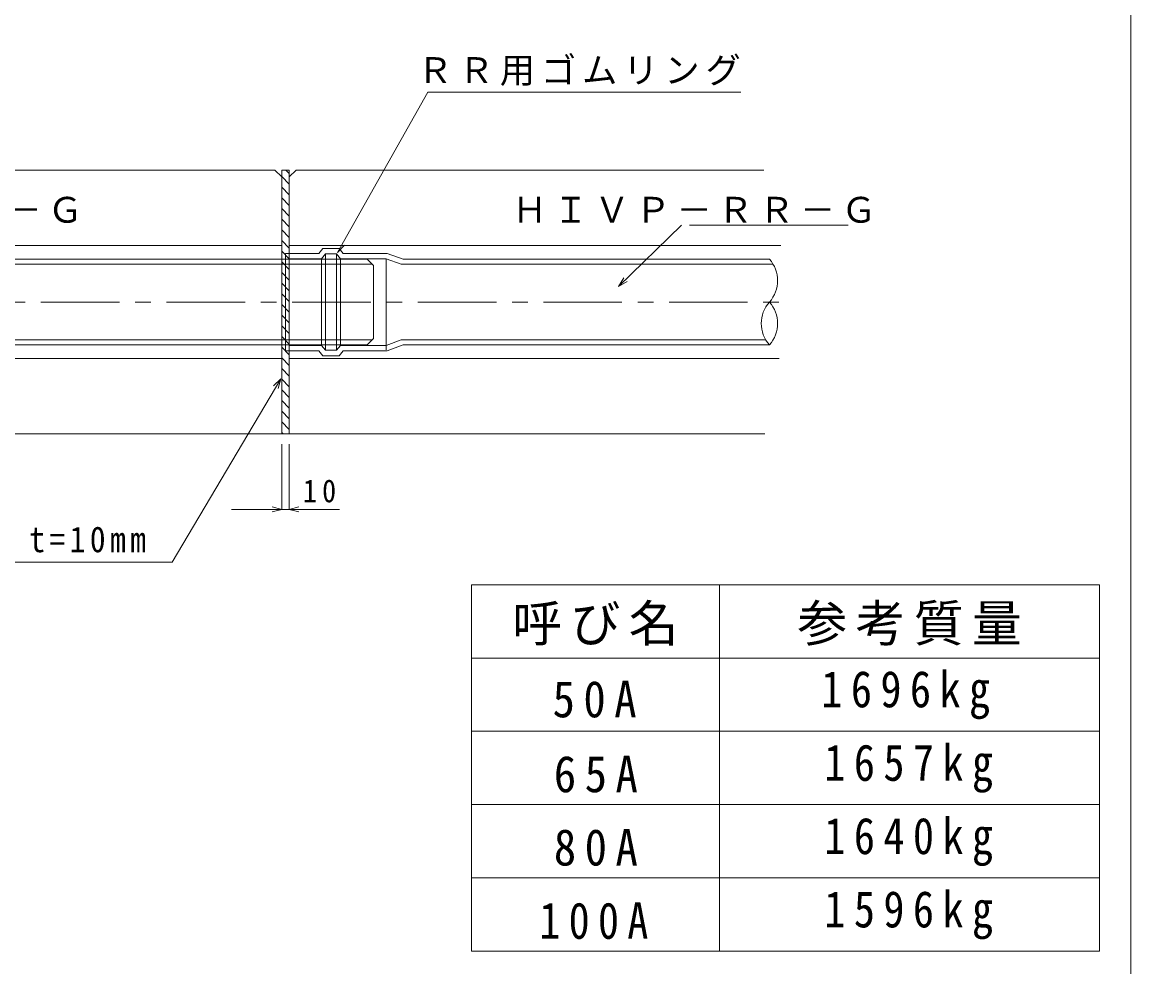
# Model space of a CAD drawing. Units: millimetres, scale not verified. Extents: x -2100 to 2100, y -1470 to 1470.
# Drawn here: x 1041 to 2100, y -879 to 24 of the extents above; entities that cross this region are included whole.
import ezdxf

# ---------------------------------------------------------------- set-up
doc = ezdxf.new("R2010")
doc.units = ezdxf.units.MM
doc.header["$LTSCALE"] = 15
doc.linetypes.add('CHAIN1', pattern=[8, 5, -1, 1, -1])
for name, color, linetype, lineweight in [('0-0_図面枠', 7, 'Continuous', 9), ('0-1_ブロック', 5, 'Continuous', 9), ('0-4_ノズル', 7, 'Continuous', 9)]:
    doc.layers.add(name, color=color, linetype=linetype, lineweight=lineweight)
doc.styles.add('ＭＳ ゴシック', font='')
doc.styles.get('ＭＳ ゴシック').set_extended_font_data('MS Gothic')

msp = doc.modelspace()

# ---------------------------------------------------------------- linework, layer by layer
at = {"layer": '0-0_図面枠', "color": 5}
for p, q in [((1470.05, -513.7), (2070.2, -513.7)), ((1470.05, -513.7), (1470.05, -863.7)), ((1706.99, -513.7), (1706.99, -863.7)), ((2070.2, -513.7), (2070.2, -863.7)), ((1470.05, -583.7), (2070.2, -583.7)), ((1470.05, -653.7), (2070.2, -653.7)), ((1470.05, -723.7), (2070.2, -723.7)), ((1470.05, -793.7), (2070.2, -793.7)), ((1470.05, -863.7), (2070.2, -863.7))]:
    msp.add_line(p, q, dxfattribs=at)
at = {"layer": '0-1_ブロック'}
msp.add_lwpolyline([(-2100, -1470), (2100, -1470), (2100, 1470)], dxfattribs=at)
at = {"layer": '0-4_ノズル'}
for p, q in [((1342.1, -196.39), (1428.34, -43.2)), ((1428.34, -43.2), (1727.59, -43.2)), ((1288.91, -117.72), (1288.91, -369.72)), ((1296.11, -117.72), (1288.91, -117.72)), ((1296.11, -131.14), (1288.91, -123.94)), ((1296.11, -120.96), (1292.86, -117.72)), ((1296.11, -369.72), (1296.11, -117.72)), ((1296.11, -141.33), (1288.91, -134.13)), ((1296.11, -151.51), (1288.91, -144.31)), ((1296.11, -161.69), (1288.91, -154.49)), ((1296.11, -171.87), (1288.91, -164.67)), ((1296.11, -182.06), (1288.91, -174.86)), ((1670.64, -170.43), (1610.63, -228.82)), ((1829.95, -170.43), (1678.5, -170.43)), ((1296.11, -192.24), (1288.91, -185.04)), ((1342.1, -196.39), (1348.82, -189.53)), ((1296.11, -202.42), (1288.91, -195.22)), ((1296.11, -212.6), (1288.91, -205.4)), ((1296.11, -222.79), (1288.91, -215.59)), ((1610.63, -228.82), (1615.54, -220.58)), ((1296.11, -232.97), (1288.91, -225.77)), ((1610.63, -228.82), (1619, -224.14)), ((1296.11, -243.15), (1288.91, -235.95)), ((1296.11, -253.33), (1288.91, -246.13)), ((1296.11, -263.51), (1288.91, -256.31)), ((1296.11, -273.7), (1288.91, -266.5)), ((1296.11, -283.88), (1288.91, -276.68)), ((1296.11, -294.06), (1288.91, -286.86)), ((1296.11, -304.24), (1288.91, -297.04)), ((1287.97, -317.18), (1184.26, -492.28)), ((1287.97, -317.18), (1281.1, -323.89)), ((1287.97, -317.18), (1285.38, -326.42)), ((1296.11, -314.43), (1288.91, -307.23)), ((1296.11, -324.61), (1288.91, -317.41)), ((1296.11, -334.79), (1288.91, -327.59)), ((1296.11, -344.97), (1288.91, -337.77)), ((1296.11, -355.16), (1288.91, -347.96)), ((1296.11, -365.34), (1288.91, -358.14)), ((1290.31, -369.72), (1288.91, -368.32)), ((1288.91, -369.72), (1296.11, -369.72)), ((1288.91, -441.72), (1288.91, -379.32)), ((1296.11, -441.72), (1296.11, -379.32)), ((1288.91, -441.72), (1279.63, -439.24)), ((1288.91, -441.72), (1279.63, -444.2)), ((1296.11, -441.72), (1305.38, -439.24)), ((1296.11, -441.72), (1305.38, -444.2)), ((1296.11, -441.72), (1344.11, -441.72)), ((1184.26, -492.28), (888.74, -492.28))]:
    msp.add_line(p, q, dxfattribs=at)
at = {"layer": '0-4_ノズル', "color": 3}
for p, q in [((1302.59, -117.72), (1749.44, -117.72)), ((819.41, -189.72), (1288.91, -189.72)), ((1765.6, -189.72), (1296.11, -189.72)), ((1763.63, -189.72), (1296.11, -189.72)), ((819.04, -297.72), (1288.91, -297.72)), ((1764, -297.72), (1296.11, -297.72)), ((832.7, -369.72), (1288.91, -369.72)), ((1750.33, -369.72), (1296.11, -369.72))]:
    msp.add_line(p, q, dxfattribs=at)
at = {"layer": '0-4_ノズル', "color": 4}
for p, q in [((1292.48, -197.23), (1324.44, -197.23)), ((1296.11, -197.61), (1296.11, -289.39)), ((1328.03, -192.49), (1324.44, -197.23)), ((1330.57, -197.61), (1326.98, -202.35)), ((1328.03, -192.49), (1343.88, -192.49)), ((1330.57, -197.69), (1330.57, -243.59)), ((1341.34, -197.58), (1341.34, -243.59)), ((1343.88, -192.49), (1347.47, -197.23)), ((1375.4, -207.53), (826.77, -207.53)), ((1296.11, -202.35), (1327.02, -202.35)), ((1326.98, -202.42), (1326.98, -285.1)), ((1344.93, -202.3), (1344.93, -285.1)), ((1344.97, -202.35), (1388.66, -202.35)), ((1388.66, -202.35), (1403.02, -207.53)), ((1388.66, -202.49), (1388.66, -289.39)), ((1403.02, -207.53), (1758.24, -207.53)), ((1404.95, -202.79), (1754.75, -202.79)), ((1330.57, -289.75), (1330.57, -243.85)), ((1341.34, -289.86), (1341.34, -243.85)), ((1375.4, -279.91), (833.74, -279.91)), ((1296.11, -285.1), (1327.02, -285.1)), ((1330.57, -289.83), (1326.98, -285.1)), ((1344.97, -285.1), (1388.66, -285.1)), ((1388.66, -285.1), (1403.02, -279.91)), ((1403.02, -279.91), (1751.27, -279.91)), ((1404.95, -284.65), (1754.75, -284.65)), ((1328.03, -294.95), (1324.44, -290.21)), ((1328.03, -294.95), (1343.88, -294.95)), ((1343.88, -294.95), (1347.47, -290.21))]:
    msp.add_line(p, q, dxfattribs=at)
at = {"layer": '0-4_ノズル', "color": 4, "linetype": 'CHAIN1'}
msp.add_line((818.91, -243.72), (1766.89, -243.72), dxfattribs=at)
at = {"layer": '0-4_ノズル', "color": 3}
for points in [[(1288.91, -124.2), (1282.43, -117.72), (833.59, -117.72)], [(1302.59, -117.72), (1296.11, -124.2), (1296.11, -369.72)]]:
    msp.add_lwpolyline(points, dxfattribs=at)
at = {"layer": '0-4_ノズル', "color": 4}
for points in [[(1292.48, -197.23), (1292.48, -290.21), (1324.44, -290.21)], [(1330.57, -197.61), (1341.34, -197.61), (1344.93, -202.35)], [(1347.47, -197.23), (1389.55, -197.23), (1404.75, -202.72)], [(1376.66, -278.65), (1376.66, -208.79), (1370.66, -202.79), (830.26, -202.79)], [(1376.66, -278.65), (1370.66, -284.65), (830.26, -284.65)], [(1330.57, -289.83), (1341.34, -289.83), (1344.93, -285.1)], [(1347.47, -290.21), (1389.55, -290.21), (1404.75, -284.72)]]:
    msp.add_lwpolyline(points, dxfattribs=at)
at = {"layer": '0-4_ノズル'}
msp.add_lwpolyline([(1296.11, -441.72), (1288.91, -441.72), (1240.91, -441.72)], dxfattribs=at)
at = {"layer": '0-4_ノズル', "color": 4}
for centre, start, end in [((1731.88, -223.26), 318.19, 41.81001), ((1777.63, -264.18), 138.19, 221.81001), ((1731.88, -264.18), 318.19, 41.81001)]:
    msp.add_arc(centre, 30.7, start, end, dxfattribs=at)

# ---------------------------------------------------------------- texts
at = {"layer": '0-0_図面枠', "char_height": 34.84, "attachment_point": 7, "style": 'ＭＳ ゴシック'}
for s, insert in [('\\T1.17;呼び名', (1509.16, -571.96)), ('\\T1.17;参考質量', (1781.44, -571.96)), ('\\T1.4;\\W0.85;1696kg', (1804.4, -642.24)), ('\\T1.38;\\W0.9;50A', (1547.65, -640.9)), ('\\T1.4;\\W0.85;1657kg', (1807.22, -712.46)), ('\\T1.38;\\W0.9;65A', (1548.84, -712.46)), ('\\T1.4;\\W0.85;1640kg', (1807.22, -782.46)), ('\\T1.38;\\W0.9;80A', (1548.84, -782.46)), ('\\T1.4;\\W0.85;1596kg', (1807.22, -852.46)), ('\\T1.39;\\W0.85;100A', (1534.94, -852.46))]:
    msp.add_mtext(s, dxfattribs=dict(at, insert=insert))
at = {"layer": '0-4_ノズル', "attachment_point": 7, "style": 'ＭＳ ゴシック'}
for s, insert, char_height in [('\\T1.17;ＲＲ用ゴムリング', (1418.6, -37.39), 24.63), ('\\T1.17;ＨＩＶＰ－ＲＲ－Ｇ', (750.9, -168.36), 24.63), ('\\T1.17;ＨＩＶＰ－ＲＲ－Ｇ', (1508.95, -168.36), 24.63), ('\\T1.37;\\W0.9;10', (1309.19, -435.31), 21.82), ('\\T1.28;\\W0.9;目地材\\~t=10mm', (912.26, -485.32), 24.63)]:
    msp.add_mtext(s, dxfattribs=dict(at, insert=insert, char_height=char_height))

doc.saveas('drawing.dxf')
